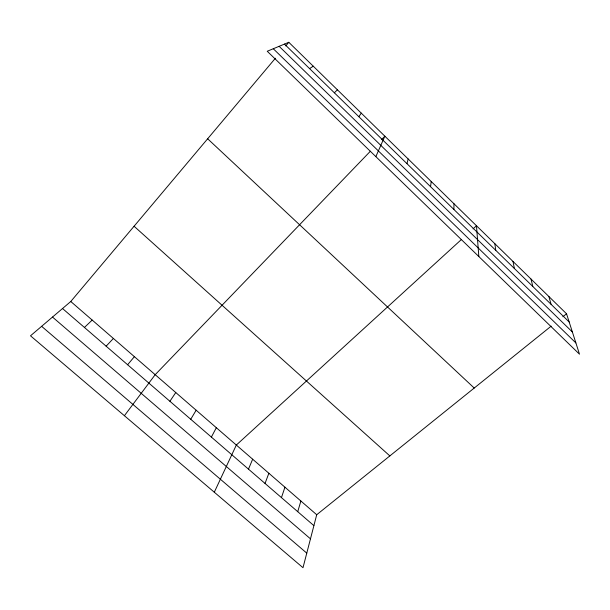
<?xml version="1.0" encoding="UTF-8"?>
<svg xmlns="http://www.w3.org/2000/svg" width="610" height="610" viewBox="0 0 610 610"><rect width="100%" height="100%" fill="white"/><g stroke="black" fill="none" stroke-linecap="round" stroke-linejoin="round"><path stroke-width="0.91" d="M453.901 209.474L453.977 203.748M430.561 186.698L431.209 181.498M551.173 326.144L316.712 514.741L303.002 567.704L30.5 335.805L70.768 301.5L275.423 58.209M406.946 163.648L408.174 158.981M297.733 511.683L300.882 501.024M281.454 497.615L284.939 487.199M265.037 483.44L268.865 473.261M248.483 469.143L252.662 459.208M375.851 156.633L384.864 136.19L381.578 139.606M214.301 492.217L236.329 445.048L461.412 239.509M211.38 437.095L216.337 427.717M190.747 419.276L196.153 410.217M169.915 401.281L175.764 392.543M358.855 116.701L361.28 113.14M124.402 415.715L155.184 374.692L370.4 151.211M285.762 45.91L288.804 42.296L566.538 313.784L579.5 354.204L267.233 51.255L288.804 42.296M127.612 364.742L134.391 356.667M106.132 346.19L113.391 338.458M334.364 92.796L337.414 89.807M84.439 327.456L92.186 320.075M473.055 228.88L476.479 225.746L478.835 256.551M562.885 316.727L566.538 313.784M309.567 68.602L313.258 66.193M41.625 326.327L306.777 553.133M52.498 317.063L310.475 538.843M62.525 308.523L313.891 525.637M70.768 301.5L316.712 514.741M134.07 226.241L389.843 455.914M207.644 138.783L474.222 388.044M273.288 48.739L575.886 342.934M284.466 44.095L569.168 321.981M279.136 46.314L572.378 331.992M548.863 296.506L551.082 304.321M531.02 279.067L532.812 286.494M513.018 261.461L514.375 268.499M494.832 243.687L495.755 250.329"/></g></svg>
